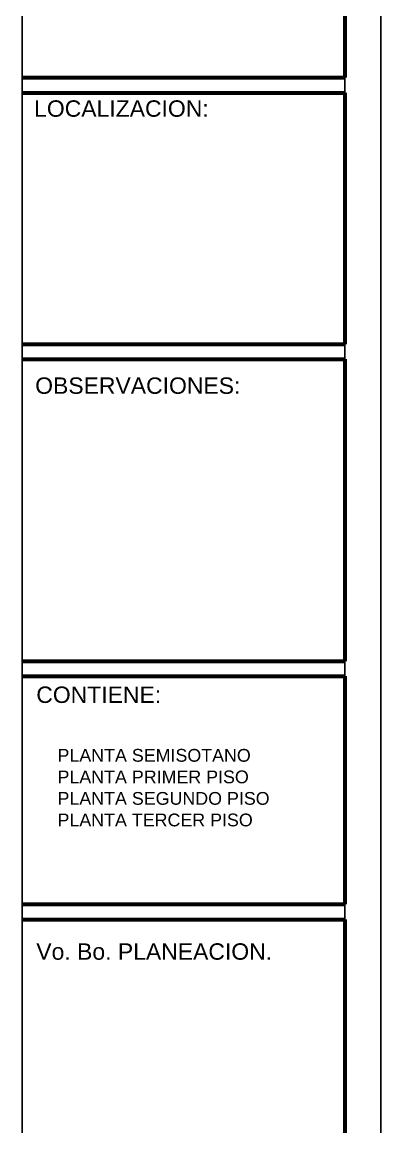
# Model space of a CAD drawing. Header units: metres. Extents: x -50 to 76, y -61 to 14.
# Drawn here: x 5 to 9.96, y -8.99 to 6.27 of the extents above; entities that cross this region are included whole.
import ezdxf

# ---------------------------------------------------------------- set-up
doc = ezdxf.new("R2010")
doc.units = ezdxf.units.M
doc.header["$MEASUREMENT"] = 0
doc.layers.add('MARGEN', color=6, linetype='Continuous', lineweight=35)
doc.layers.add('muros', color=7, linetype='Continuous', lineweight=60)
doc.styles.add('style1', font='Swis721 Blk BT Black.ttf')

msp = doc.modelspace()

# ---------------------------------------------------------------- linework, layer by layer
for p, q in [((9.962, 14.199), (9.962, -20.801)), ((5.005, 13.699), (5.005, -20.253)), ((9.462, 13.699), (9.462, -20.301))]:
    msp.add_line(p, q)
at = {"layer": 'MARGEN'}
msp.add_line((5.005, 1.824), (9.462, 1.824), dxfattribs=at)
at = {"layer": 'muros'}
for p, q in [((9.462, 8.656), (9.462, 5.506)), ((5.005, 5.506), (9.462, 5.506)), ((5.005, 5.296), (9.462, 5.296)), ((9.462, 5.296), (9.462, 1.824)), ((5.005, 1.824), (9.462, 1.824)), ((5.005, 1.824), (9.462, 1.824)), ((5.005, 1.614), (9.462, 1.614)), ((9.462, 1.614), (9.462, -2.556)), ((5.005, -2.556), (9.462, -2.556)), ((5.005, -2.766), (9.462, -2.766)), ((9.462, -2.766), (9.462, -2.789)), ((9.462, -2.766), (9.462, -5.916)), ((5.005, -5.916), (9.462, -5.916)), ((5.005, -6.126), (9.462, -6.126)), ((9.462, -6.126), (9.462, -11.807))]:
    msp.add_line(p, q, dxfattribs=at)

# ---------------------------------------------------------------- texts
at = {"layer": 'muros', "style": 'style1'}
for s, p in [('LOCALIZACION:', (5.171, 4.964)), ('OBSERVACIONES:', (5.186, 1.136)), ('CONTIENE:', (5.201, -3.135)), ('Vo. Bo. PLANEACION.', (5.201, -6.683))]:
    msp.add_text(s, height=0.2268, dxfattribs=at).set_placement(p)
at = {"layer": 'muros', "lineweight": 20, "style": 'style1'}
for s, p in [('PLANTA SEMISOTANO', (5.494, -3.947)), ('PLANTA PRIMER PISO', (5.494, -4.245)), ('PLANTA SEGUNDO PISO', (5.494, -4.542)), ('PLANTA TERCER PISO', (5.494, -4.84))]:
    msp.add_text(s, height=0.1764, dxfattribs=at).set_placement(p)

doc.saveas('drawing.dxf')
